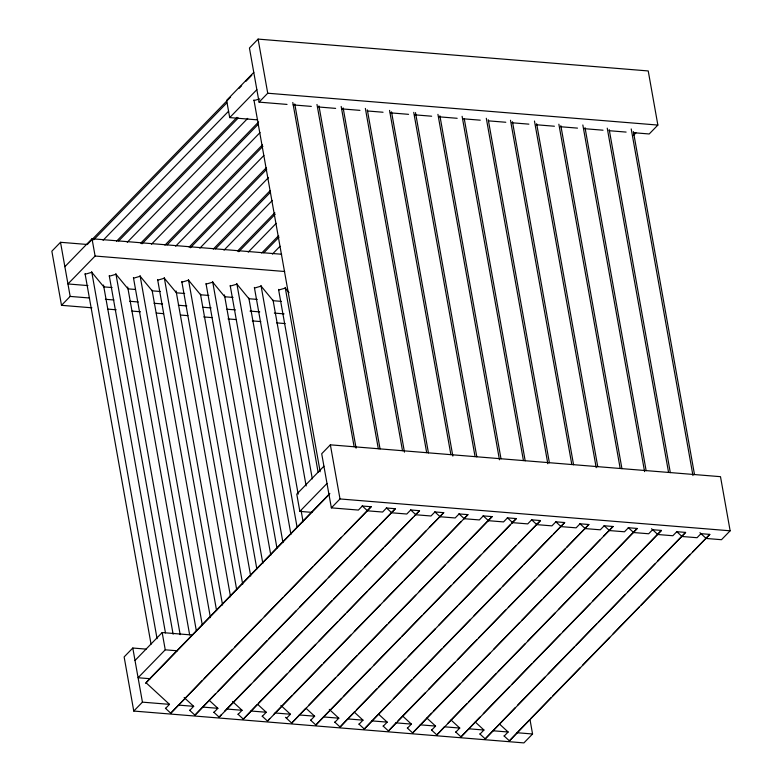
<?xml version="1.0" encoding="UTF-8"?>
<svg xmlns="http://www.w3.org/2000/svg" width="782" height="782" viewBox="0 0 782 782"><rect width="100%" height="100%" fill="white"/><g stroke="black" fill="none" stroke-linecap="round" stroke-linejoin="round"><path stroke-width="1.17" d="M149.704 678.688L146.078 682.774L169.499 704.357L165.559 708.404M165.403 708.257L170.769 713.204L202.382 680.34M170.769 713.204L371.176 506.746L362.349 506.022L358.41 510.069L331.353 507.86L321.705 453.736L330.366 444.831L720.496 476.678L730.144 530.802L721.483 539.707L705.872 538.436M189.586 710.232L194.953 715.178L215.539 693.654M194.953 715.178L395.369 508.72L386.533 507.997L382.603 512.044L367.237 510.793M213.779 712.207L219.146 717.153L221.316 714.709M219.146 717.153L419.553 510.695L410.726 509.972L406.787 514.018L391.43 512.767M237.963 714.181L243.329 719.127L257.131 704.582M243.329 719.127L443.746 512.669L434.909 511.946L430.98 515.993L415.613 514.742M262.156 716.156L267.522 721.102L269.692 718.658M267.522 721.102L467.929 514.644L459.102 513.921L455.163 517.967L439.807 516.716M285.45 717.309L291.706 723.076L305.508 708.531M291.706 723.076L492.113 516.619L483.286 515.895L479.356 519.942L463.99 518.691L467.929 514.644M310.532 720.105L315.899 725.051L318.792 721.786M315.899 725.051L516.306 518.593L507.479 517.87L503.54 521.917L488.183 520.665M334.716 722.079L340.082 727.025L347.638 718.902L363.004 720.154L359.065 724.2M340.082 727.025L540.489 520.568L531.662 519.844L527.733 523.891L512.366 522.64M358.909 724.054L364.275 729L389.944 702.246M364.275 729L564.682 522.542L555.855 521.819L551.916 525.866L536.56 524.614M383.092 726.028L388.459 730.975L396.327 722.539M388.459 730.975L588.866 524.517L580.039 523.793L576.109 527.84L560.743 526.589M407.285 728.003L412.652 732.949L431.537 713.174M412.652 732.949L613.059 526.491L604.232 525.768L600.293 529.815L584.936 528.564M431.469 729.977L436.835 734.924L444.704 726.488M436.835 734.924L637.242 528.466L628.415 527.742L624.486 531.789L609.119 530.538M455.662 731.952L461.028 736.898L479.913 717.114M461.028 736.898L661.435 530.44L652.608 529.717L648.669 533.764L633.312 532.513M479.845 733.927L485.211 738.873L515.133 707.749M485.211 738.873L685.619 532.415L676.792 531.692L672.862 535.738L657.496 534.487M504.038 735.901L509.405 740.847L529.14 720.193M509.405 740.847L709.812 534.389L700.985 533.666L697.045 537.713L681.689 536.462M87.584 244.502L60.517 242.293L51.856 251.198L61.504 305.322L91.885 307.805M633.41 132.686L649.207 133.976L657.867 125.071L648.229 70.947L258.089 39.1L249.438 48.005L259.077 102.129L287.033 104.417M64.867 266.701L92.022 238.764L281.618 254.248M253.779 72.413L226.624 100.34L229.703 117.593L257.649 119.881M87.271 244.473L230.622 97.046M239.106 88.327L241.648 85.707M245.89 81.348L251.824 75.238M93.635 239.849L226.809 102.892M103.087 240.289L228.618 111.181M284.697 271.501L95.101 256.027L67.936 283.954L87.946 285.586M229.703 117.593L256.858 89.666M116.547 241.208L236.995 117.339M118.678 240.954L238.275 117.955M61.504 305.322L70.165 296.417L89.607 298.001M259.077 102.129L267.737 93.224L657.867 125.071M127.27 242.264L247.718 118.395M140.74 243.182L258.637 121.933M142.011 243.798L258.216 124.289M151.464 244.238L260.035 132.578M164.924 245.157L262.469 144.846M167.055 244.903L262.899 146.332M175.647 246.213L263.866 155.491M189.117 247.132L266.3 167.749M190.388 247.747L266.73 169.244M199.84 248.187L268.539 177.524M213.3 249.106L270.132 190.661M215.431 248.852L270.562 192.147M224.023 250.162L272.371 200.436M237.493 251.081L274.814 212.704M238.764 251.696L275.244 214.19M248.217 252.136L276.202 223.349M261.677 253.055L278.646 235.607M263.808 252.801L279.066 237.102M272.4 254.111L280.034 246.262M146.156 649.119L132.793 648.024L124.133 656.929L133.771 711.053L523.911 742.9L532.562 733.995L529.991 719.557M633.41 135.482L635.952 132.862M135.012 660.487L162.167 632.56L192.548 635.043M323.924 466.199L296.769 494.126L299.848 511.389L311.998 512.376M177.397 650.81L165.246 649.813L138.082 677.74L150.242 678.737M299.848 511.389L327.003 483.462M149.157 679.255L329.828 493.442M145.54 683.331L329.603 494.029M133.771 711.053L142.432 702.148L169.499 704.357M331.353 507.86L340.004 498.955L730.144 530.802M204.073 678.6L232.068 649.813M234.61 647.193L260.905 620.146M264.296 616.656L282.957 597.468M284.658 595.728L312.653 566.94M314.344 565.191L341.49 537.273M344.882 533.783L371.176 506.746M189.752 710.379L193.682 706.332L184.141 697.534M218.09 691.034L237.591 670.976M239.292 669.226L267.288 640.438M268.979 638.698L296.124 610.781M299.516 607.291L325.811 580.254M328.352 577.634L347.863 557.576M349.564 555.826L377.55 527.039M379.25 525.299L395.369 508.72M213.936 712.353L217.875 708.306L209.205 700.31M224.463 711.337L250.758 684.289M254.15 680.799L272.81 661.611M274.511 659.861L280.445 653.762M282.146 652.012L302.497 631.074M304.198 629.334L332.184 600.547M333.885 598.797L361.03 570.889M364.422 567.4L383.082 548.202M384.773 546.462L390.717 540.352M392.408 538.612L412.769 517.674M414.46 515.924L419.553 510.695M238.129 714.328L242.058 710.281L232.518 701.483M258.832 702.842L286.818 674.055M289.369 671.435L315.664 644.388M319.056 640.898L337.716 621.71M339.408 619.97L345.351 613.86M347.042 612.111L367.403 591.182M369.094 589.433L396.239 561.515M399.631 558.035L425.926 530.988M429.318 527.498L443.746 512.669M262.312 716.302L266.251 712.255L257.581 704.259M273.505 714.601L292.351 695.218M294.042 693.468L322.037 664.68M323.728 662.941L350.874 635.023M354.266 631.533L380.56 604.496M383.952 601.006L402.613 581.818M404.314 580.068L432.299 551.281M434 549.541L461.145 521.623M286.505 718.277L290.435 714.23L280.894 705.432M308.9 705.041L335.195 678.004M337.746 675.384L357.247 655.316M358.948 653.576L386.934 624.789M388.634 623.039L415.78 595.131M419.172 591.642L445.466 564.594M448.008 561.975L467.519 541.916M469.22 540.167L492.113 516.619M310.689 720.251L314.628 716.204L305.948 708.209M319.515 720.975L341.568 698.297M343.269 696.547L370.414 668.63M373.806 665.14L400.101 638.102M401.792 636.362L422.153 615.424M423.854 613.674L450.989 585.767M453.54 583.147L480.676 555.23M484.078 551.74L510.372 524.702M512.063 522.953L516.306 518.593M334.882 722.226L338.811 718.179L329.271 709.382M348.792 717.71L354.735 711.61M356.426 709.861L376.787 688.922M378.488 687.183L405.623 659.265M408.175 656.655L435.31 628.738M438.712 625.248L457.372 606.06M459.063 604.31L487.059 575.523M488.75 573.783L515.895 545.865M518.437 543.246L540.489 520.568M393.346 698.756L412.006 679.558M413.698 677.818L441.693 649.031M443.384 647.281L470.529 619.373M473.921 615.884L500.216 588.836M502.758 586.217L522.268 566.158M523.969 564.409L551.955 535.621M553.656 533.881L564.682 522.542M383.258 726.175L387.188 722.128L378.517 714.132M398.018 720.789L425.164 692.872M428.556 689.382L454.85 662.344M457.392 659.725L476.903 639.666M478.604 637.917L505.749 610.009M508.29 607.389L535.435 579.472M538.827 575.982L565.122 548.944M566.813 547.195L588.866 524.517M407.442 728.15L411.381 724.103L402.701 716.107M433.238 711.424L460.383 683.507M462.924 680.897L490.07 652.98M493.462 649.49L519.756 622.443M521.447 620.703L541.809 599.765M543.5 598.025L570.645 570.107M573.196 567.488L600.332 539.57M603.724 536.081L613.059 526.491M431.635 730.124L435.564 726.077L426.894 718.081M448.096 722.998L466.756 703.8M468.447 702.06L496.443 673.273M498.134 671.523L525.279 643.615M527.83 640.996L554.966 613.078M558.358 609.589L606.715 559.873M608.406 558.123L637.242 528.466M455.818 732.099L459.757 728.052L451.077 720.056M483.305 713.634L509.6 686.586M512.151 683.967L531.652 663.908M533.353 662.159L560.499 634.251M563.04 631.631L590.185 603.714M592.727 601.094L619.872 573.186M622.413 570.567L661.435 530.44M480.011 734.073L483.941 730.026L475.27 722.03M517.674 705.139L544.819 677.222M548.211 673.732L574.506 646.685M576.207 644.945L596.558 624.007M598.259 622.267L625.395 594.349M627.946 591.73L655.091 563.812M657.633 561.202L685.619 532.415M504.194 736.048L508.134 732.001L499.454 724.005M530.841 718.453L551.193 697.515M552.894 695.765L580.029 667.857M582.58 665.238L609.725 637.32M613.117 633.831L639.412 606.793M641.103 605.043L661.464 584.115M663.156 582.365L690.301 554.448M692.842 551.838L709.812 534.389M254.042 100.555L259.79 98.894M85.16 274.238L91.807 272.312L103.83 286.886L112.1 287.561M109.353 276.212L115.99 274.287L128.023 288.861L135.11 289.438M133.536 278.187L140.183 276.261L152.207 290.836L160.476 291.51M157.729 280.161L164.367 278.236L176.4 292.81L184.669 293.485M181.913 282.136L188.55 280.21L200.583 294.785L208.853 295.459M206.106 284.11L212.743 282.185L224.776 296.759L233.046 297.434M230.289 286.085L236.926 284.159L248.959 298.734L257.229 299.408M254.482 288.059L261.12 286.134L273.153 300.708L281.422 301.383M278.666 290.034L285.303 288.108L289.066 292.663M293.103 104.905L311.334 106.401M318.626 106.987L335.644 108.385M341.724 108.874L359.955 110.37M367.247 110.956L383.043 112.246M390.335 112.843L408.566 114.338M414.646 114.827L431.654 116.215M438.946 116.811L457.177 118.297M463.257 118.796L480.275 120.184M488.779 120.878L505.798 122.266M511.868 122.764L528.886 124.152M536.178 124.749L554.409 126.234M560.489 126.733L577.497 128.121M584.789 128.717L603.03 130.203M609.1 130.702L626.118 132.09M105.404 299.291L113.918 299.985M129.714 301.275L138.219 301.969M154.025 303.26L162.529 303.954M178.325 305.244L186.839 305.938M202.636 307.228L211.14 307.922M226.946 309.213L235.45 309.907M250.035 311.099L259.761 311.891M274.345 313.083L284.062 313.875M107.681 309.095L116.195 309.789M131.992 311.08L140.496 311.774M156.302 313.064L163.594 313.66M180.613 315.048L187.905 315.645M203.701 316.925L212.205 317.629M228.012 318.909L236.516 319.603M252.312 320.894L260.826 321.588M276.623 322.878L285.127 323.572M178.325 705.081L193.682 706.332M202.509 707.055L217.875 708.306M226.702 709.03L242.058 710.281M250.885 711.004L266.251 712.255M275.078 712.979L290.435 714.23M299.262 714.953L314.628 716.204M323.455 716.928L338.811 718.179M371.831 720.877L387.188 722.128M396.015 722.851L411.381 724.103M420.208 724.826L435.564 726.077M444.391 726.801L459.757 728.052M468.584 728.775L483.941 730.026M492.768 730.75L508.134 732.001M516.961 732.724L532.562 733.995M699.929 532.689L706.185 538.466M676.635 531.545L682.002 536.491M651.553 528.74L657.809 534.517M628.259 527.596L633.625 532.542M604.066 525.621L609.432 530.567M579.882 523.647L585.249 528.593M555.689 521.672L561.056 526.618M531.506 519.698L536.872 524.644M507.313 517.723L512.679 522.669M483.129 515.749L488.496 520.695M458.936 513.774L464.303 518.72M434.753 511.799L440.119 516.746M410.56 509.825L415.926 514.771M386.376 507.85L391.743 512.797M362.183 505.876L367.55 510.822M354.324 712.158L363.004 720.154M633.4 131.591L694.514 474.625M631.221 128.932L692.96 475.573M609.217 129.617L670.321 472.651M607.243 128.16L668.561 472.406M585.024 127.642L646.137 470.676M582.844 124.983L644.583 471.624M560.841 125.667L621.944 468.701M558.866 124.211L620.185 468.457M536.648 123.693L597.761 466.727M534.468 121.034L596.207 467.685M512.464 121.718L573.568 464.762M510.49 120.262L571.808 464.508M488.271 119.744L549.384 462.788M486.306 118.287L547.83 463.736M464.303 118.962L525.191 460.813M462.113 116.313L523.432 460.559M439.895 115.795L501.008 458.839M437.93 114.338L499.454 459.787M415.496 112.618L476.815 456.864M413.737 112.364L475.055 456.61M391.518 111.846L452.846 456.082M389.553 110.389L450.872 454.635M367.335 109.871L428.438 452.915M365.36 108.415L426.679 452.661M343.142 107.896L404.47 452.133M341.177 106.44L402.495 450.686M318.958 105.922L380.062 448.966M316.984 104.465L378.302 448.712M294.765 103.947L356.093 448.184M292.8 102.491L354.119 446.737M258.089 39.1L267.737 93.224M330.366 444.831L340.004 498.955M253.925 99.91L320.161 471.742M285.195 287.453L318.098 472.172M278.548 289.389L312.311 478.897M273.035 300.053L306.153 485.974M261.002 285.479L298.177 494.185M301.168 510.978L303.093 521.77M254.365 287.414L297.092 527.303M248.842 298.079L290.933 534.38M236.819 283.504L282.967 542.591M230.172 285.44L276.965 548.114M224.444 294.912L270.807 555.191M212.626 281.53L262.84 563.402M205.989 283.465L256.838 568.934M200.466 294.14L250.68 576.002M188.442 279.555L242.703 584.222M181.795 281.491L236.711 589.745M176.067 290.963L230.553 596.822M164.249 277.581L222.577 605.033M157.612 279.516L216.575 610.566M152.089 290.19L210.426 617.633M140.066 275.616L202.235 624.652M133.419 277.542L196.448 631.377M127.691 287.014L189.655 634.857M115.873 273.641L180.183 634.671M109.236 275.567L173.115 634.202M103.507 285.039L165.461 632.882M92.022 238.764L95.101 256.027M162.167 632.56L165.246 649.813M91.689 271.667L157.065 638.698M85.043 273.592L151.063 644.221M60.517 242.293L70.165 296.417M132.793 648.024L142.432 702.148"/></g></svg>
